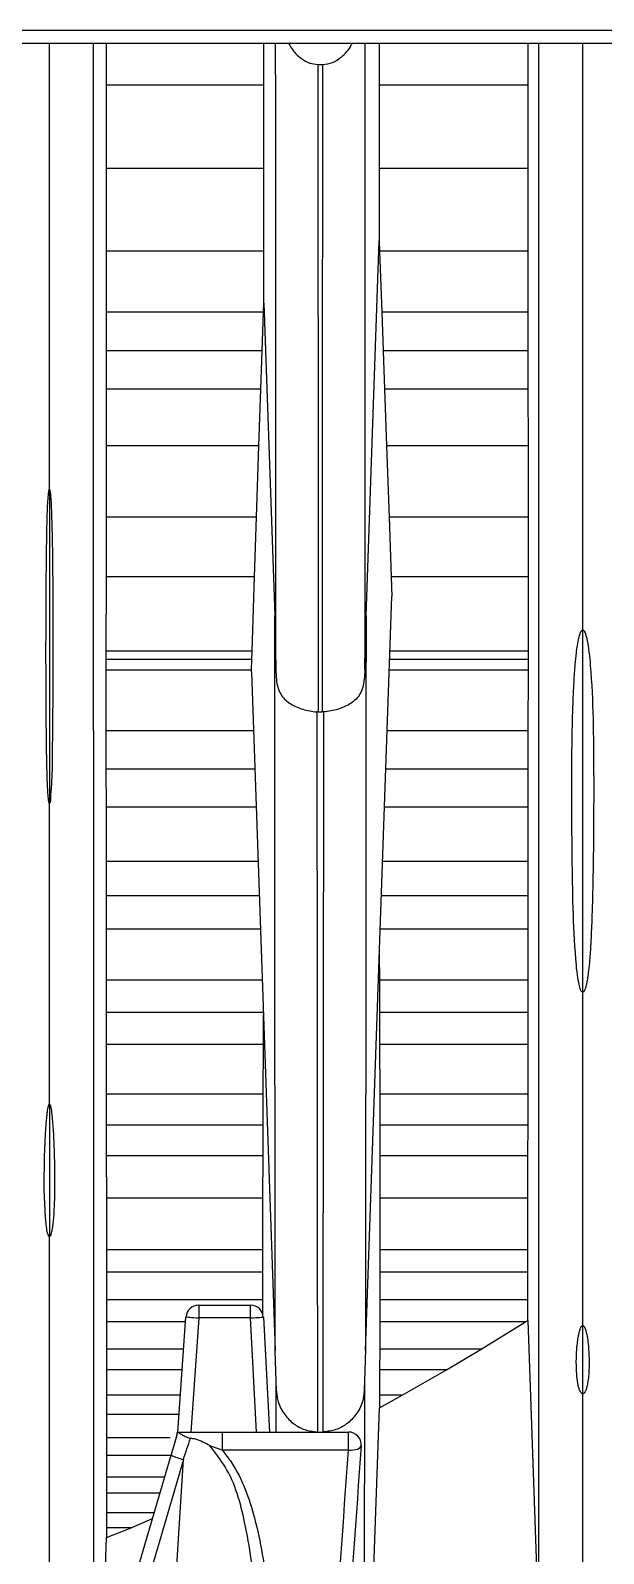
# Model space of a CAD drawing. Extents: x 9.3 to 87.2, y 0.6 to 68.8.
# Drawn here: x 39.07 to 39.747, y 5.216 to 7.016 of the extents above; entities that cross this region are included whole.
import ezdxf

# ---------------------------------------------------------------- set-up
doc = ezdxf.new("R2010")
doc.units = 0
doc.header["$MEASUREMENT"] = 0
doc.layers.add('OBJECT', color=7, linetype='CONTINUOUS')

msp = doc.modelspace()

# ---------------------------------------------------------------- linework, layer by layer
at = {"layer": 'OBJECT'}
for p, q in [((39.9457, 7.0162), (38.1925, 7.0162)), ((38.1925, 7.0012), (39.9393, 7.0012)), ((39.1595, 7.0012), (39.1595, 6.9517)), ((39.3456, 6.9517), (39.3456, 7.0012)), ((39.482, 7.0012), (39.482, 6.9517)), ((39.6581, 6.9517), (39.6581, 7.0012)), ((39.4096, 6.9761), (39.4154, 6.9761)), ((39.1595, 6.9517), (39.1594, 6.8531)), ((39.3456, 6.9517), (39.1595, 6.9517)), ((39.3456, 6.8531), (39.3456, 6.9517)), ((39.482, 6.9517), (39.482, 6.8531)), ((39.6581, 6.9517), (39.482, 6.9517)), ((39.6581, 6.8531), (39.6581, 6.9517)), ((39.1594, 6.8531), (39.1594, 6.7554)), ((39.3456, 6.8531), (39.1594, 6.8531)), ((39.3456, 6.7554), (39.3456, 6.8531)), ((39.482, 6.8531), (39.482, 6.7676)), ((39.6581, 6.8531), (39.482, 6.8531)), ((39.6582, 6.7554), (39.6581, 6.8531)), ((39.1594, 6.7554), (39.1594, 6.6833)), ((39.3456, 6.7554), (39.1594, 6.7554)), ((39.3456, 6.6939), (39.3456, 6.7554)), ((39.4665, 6.3241), (39.482, 6.7676)), ((39.482, 6.7676), (39.4824, 6.7554)), ((39.6582, 6.7554), (39.4824, 6.7554)), ((39.4824, 6.7554), (39.4851, 6.6833)), ((39.6582, 6.6833), (39.6582, 6.7554)), ((39.1594, 6.6833), (39.1594, 6.6376)), ((39.3453, 6.6833), (39.1594, 6.6833)), ((39.3437, 6.6376), (39.3453, 6.6833)), ((39.3453, 6.6833), (39.3456, 6.6939)), ((39.3456, 6.6939), (39.3586, 6.3241)), ((39.4851, 6.6833), (39.4868, 6.6376)), ((39.6582, 6.6833), (39.4851, 6.6833)), ((39.6582, 6.6376), (39.6582, 6.6833)), ((39.1594, 6.6376), (39.1594, 6.5923)), ((39.3437, 6.6376), (39.1594, 6.6376)), ((39.3421, 6.5923), (39.3437, 6.6376)), ((39.4868, 6.6376), (39.4884, 6.5923)), ((39.6582, 6.6376), (39.4868, 6.6376)), ((39.6582, 6.5923), (39.6582, 6.6376)), ((39.1594, 6.5923), (39.1594, 6.5252)), ((39.3421, 6.5923), (39.1594, 6.5923)), ((39.3399, 6.5252), (39.3421, 6.5923)), ((39.4884, 6.5923), (39.4908, 6.5252)), ((39.6582, 6.5923), (39.4884, 6.5923)), ((39.6583, 6.5252), (39.6582, 6.5923)), ((39.1594, 6.5252), (39.1594, 6.4408)), ((39.3399, 6.5252), (39.1594, 6.5252)), ((39.3371, 6.4408), (39.3399, 6.5252)), ((39.4908, 6.5252), (39.4937, 6.4408)), ((39.6583, 6.5252), (39.4908, 6.5252)), ((39.6583, 6.4408), (39.6583, 6.5252)), ((39.0925, 6.4735), (39.0925, 6.1024)), ((39.1594, 6.4408), (39.1594, 6.3702)), ((39.3371, 6.4408), (39.1594, 6.4408)), ((39.3348, 6.3702), (39.3371, 6.4408)), ((39.4937, 6.4408), (39.4962, 6.3702)), ((39.6583, 6.4408), (39.4937, 6.4408)), ((39.6583, 6.3702), (39.6583, 6.4408)), ((39.1594, 6.3702), (39.1593, 6.2823)), ((39.3348, 6.3702), (39.1594, 6.3702)), ((39.3319, 6.2823), (39.3348, 6.3702)), ((39.4962, 6.3702), (39.497, 6.3469)), ((39.6583, 6.3702), (39.4962, 6.3702)), ((39.6583, 6.2823), (39.6583, 6.3702)), ((39.4659, 5.4553), (39.497, 6.3469)), ((39.7225, 5.8792), (39.7225, 6.3074)), ((39.1593, 6.2823), (39.1593, 6.2724)), ((39.3319, 6.2823), (39.1593, 6.2823)), ((39.1593, 6.2724), (39.1593, 6.2598)), ((39.3316, 6.2724), (39.1593, 6.2724)), ((39.3312, 6.2598), (39.3316, 6.2724)), ((39.3316, 6.2724), (39.3319, 6.2823)), ((39.6583, 6.2724), (39.4944, 6.2724)), ((39.6583, 6.2823), (39.4948, 6.2823)), ((39.6583, 6.2724), (39.6583, 6.2823)), ((39.6583, 6.2598), (39.6583, 6.2724)), ((39.1593, 6.2598), (39.1593, 6.1881)), ((39.3312, 6.2598), (39.1593, 6.2598)), ((39.3311, 6.2577), (39.3312, 6.2598)), ((39.3311, 6.2577), (39.3592, 5.4553)), ((39.6583, 6.2598), (39.494, 6.2598)), ((39.6582, 6.1881), (39.6583, 6.2598)), ((39.41, 6.2105), (39.4084, 6.2105)), ((39.41, 6.2105), (39.4151, 6.2105)), ((39.4166, 6.2105), (39.4151, 6.2105)), ((39.1593, 6.1881), (39.1593, 6.1427)), ((39.3336, 6.1881), (39.1593, 6.1881)), ((39.6582, 6.1881), (39.4915, 6.1881)), ((39.6582, 6.1427), (39.6582, 6.1881)), ((39.1593, 6.1427), (39.1594, 6.0979)), ((39.3352, 6.1427), (39.1593, 6.1427)), ((39.6582, 6.1427), (39.4899, 6.1427)), ((39.6582, 6.0979), (39.6582, 6.1427)), ((39.1594, 6.0979), (39.1594, 6.0338)), ((39.3367, 6.0979), (39.1594, 6.0979)), ((39.6582, 6.0979), (39.4883, 6.0979)), ((39.6582, 6.0338), (39.6582, 6.0979)), ((39.1594, 6.0338), (39.1595, 5.9933)), ((39.339, 6.0338), (39.1594, 6.0338)), ((39.6582, 6.0338), (39.4861, 6.0338)), ((39.6581, 5.9933), (39.6582, 6.0338)), ((39.1595, 5.9933), (39.1596, 5.9536)), ((39.3404, 5.9933), (39.1595, 5.9933)), ((39.6581, 5.9933), (39.4847, 5.9933)), ((39.6581, 5.9536), (39.6581, 5.9933)), ((39.1596, 5.9536), (39.1596, 5.8934)), ((39.3418, 5.9536), (39.1596, 5.9536)), ((39.6581, 5.9536), (39.4833, 5.9536)), ((39.6581, 5.8934), (39.6581, 5.9536)), ((39.4822, 5.9239), (39.4824, 5.8934)), ((39.1596, 5.8934), (39.1597, 5.8553)), ((39.3439, 5.8934), (39.1596, 5.8934)), ((39.6581, 5.8934), (39.4824, 5.8934)), ((39.4824, 5.8934), (39.4825, 5.8553)), ((39.6581, 5.8553), (39.6581, 5.8934)), ((39.1597, 5.8553), (39.1597, 5.8172)), ((39.3452, 5.8553), (39.1597, 5.8553)), ((39.4825, 5.8553), (39.4826, 5.8172)), ((39.6581, 5.8553), (39.4825, 5.8553)), ((39.6581, 5.8172), (39.6581, 5.8553)), ((39.3452, 5.8172), (39.3453, 5.8522)), ((39.1597, 5.8172), (39.1597, 5.7587)), ((39.3452, 5.8172), (39.1597, 5.8172)), ((39.345, 5.7587), (39.3452, 5.8172)), ((39.4826, 5.8172), (39.4827, 5.7587)), ((39.6581, 5.8172), (39.4826, 5.8172)), ((39.658, 5.7587), (39.6581, 5.8172)), ((39.0925, 5.7467), (39.0925, 5.5904)), ((39.1597, 5.7587), (39.1597, 5.7219)), ((39.345, 5.7587), (39.1597, 5.7587)), ((39.3449, 5.7219), (39.345, 5.7587)), ((39.4827, 5.7587), (39.4827, 5.7219)), ((39.658, 5.7587), (39.4827, 5.7587)), ((39.6579, 5.7219), (39.658, 5.7587)), ((39.1597, 5.7219), (39.1597, 5.6858)), ((39.3449, 5.7219), (39.1597, 5.7219)), ((39.3448, 5.6858), (39.3449, 5.7219)), ((39.4827, 5.7219), (39.4828, 5.6858)), ((39.6579, 5.7219), (39.4827, 5.7219)), ((39.6578, 5.6858), (39.6579, 5.7219)), ((39.1597, 5.6858), (39.1598, 5.6355)), ((39.3448, 5.6858), (39.1597, 5.6858)), ((39.3447, 5.6355), (39.3448, 5.6858)), ((39.4828, 5.6858), (39.4829, 5.6355)), ((39.6578, 5.6858), (39.4828, 5.6858)), ((39.6576, 5.6355), (39.6578, 5.6858)), ((39.1598, 5.6355), (39.1599, 5.5746)), ((39.3447, 5.6355), (39.1598, 5.6355)), ((39.3446, 5.5746), (39.3447, 5.6355)), ((39.4829, 5.6355), (39.4829, 5.5746)), ((39.6576, 5.6355), (39.4829, 5.6355)), ((39.6576, 5.5746), (39.6576, 5.6355)), ((39.1599, 5.5746), (39.1599, 5.5482)), ((39.3446, 5.5746), (39.1599, 5.5746)), ((39.3446, 5.5482), (39.3446, 5.5746)), ((39.4829, 5.5746), (39.4829, 5.5482)), ((39.6576, 5.5746), (39.4829, 5.5746)), ((39.6576, 5.5482), (39.6576, 5.5746)), ((39.1599, 5.5482), (39.1599, 5.5153)), ((39.3446, 5.5482), (39.1599, 5.5482)), ((39.3446, 5.5153), (39.3446, 5.5482)), ((39.4829, 5.5482), (39.4828, 5.5153)), ((39.6576, 5.5482), (39.4829, 5.5482)), ((39.6576, 5.5153), (39.6576, 5.5482)), ((39.1599, 5.5153), (39.16, 5.4895)), ((39.3446, 5.5153), (39.1599, 5.5153)), ((39.3447, 5.4977), (39.3446, 5.5153)), ((39.4828, 5.5153), (39.4827, 5.4895)), ((39.6576, 5.5153), (39.4828, 5.5153)), ((39.6576, 5.4912), (39.6576, 5.5153)), ((39.2443, 5.3592), (39.2538, 5.4953)), ((39.2688, 5.4942), (39.2594, 5.3592)), ((39.2688, 5.5092), (39.2688, 5.4942)), ((39.2688, 5.5092), (39.3302, 5.5092)), ((39.3302, 5.4942), (39.2688, 5.4942)), ((39.3302, 5.4942), (39.3302, 5.5092)), ((39.3373, 5.3592), (39.3302, 5.4942)), ((39.3452, 5.495), (39.3523, 5.3592)), ((39.16, 5.4895), (39.16, 5.4572)), ((39.2534, 5.4895), (39.16, 5.4895)), ((39.4827, 5.4895), (39.4827, 5.4572)), ((39.655, 5.4895), (39.4827, 5.4895)), ((39.6026, 5.4572), (39.655, 5.4895)), ((39.655, 5.4895), (39.6576, 5.4912)), ((39.6576, 5.4912), (39.6708, 5.1152)), ((39.7225, 5.4043), (39.7225, 5.485)), ((39.16, 5.4572), (39.1601, 5.4327)), ((39.2512, 5.4572), (39.16, 5.4572)), ((39.4827, 5.4572), (39.4826, 5.4327)), ((39.6026, 5.4572), (39.4827, 5.4572)), ((39.5616, 5.4327), (39.6026, 5.4572)), ((39.3608, 5.4075), (39.3592, 5.4553)), ((39.1601, 5.4327), (39.1601, 5.4026)), ((39.2495, 5.4327), (39.1601, 5.4327)), ((39.4826, 5.4327), (39.4825, 5.4026)), ((39.5616, 5.4327), (39.4826, 5.4327)), ((39.5092, 5.4026), (39.5616, 5.4327)), ((39.1601, 5.4026), (39.1601, 5.3799)), ((39.2474, 5.4026), (39.1601, 5.4026)), ((39.3605, 5.3592), (39.3604, 5.4196)), ((39.4824, 5.3879), (39.5092, 5.4026)), ((39.4825, 5.4026), (39.4824, 5.3879)), ((39.5092, 5.4026), (39.4825, 5.4026)), ((39.4642, 4.8665), (39.4824, 5.3879)), ((39.1601, 5.3799), (39.1601, 5.3522)), ((39.2458, 5.3799), (39.1601, 5.3799)), ((39.1601, 5.3522), (39.16, 5.3313)), ((39.2351, 5.3522), (39.1601, 5.3522)), ((39.2443, 5.3592), (39.2444, 5.3592)), ((39.2967, 5.3592), (39.2967, 5.3379)), ((39.2967, 5.3592), (39.4458, 5.3592)), ((39.4458, 5.3379), (39.4458, 5.3592)), ((38.8225, 3.9192), (39.2364, 5.332)), ((39.16, 5.3313), (39.16, 5.3059)), ((39.2361, 5.3313), (39.16, 5.3313)), ((39.2967, 5.3379), (39.2821, 5.343)), ((39.4458, 5.3379), (39.2967, 5.3379)), ((39.2507, 5.3268), (38.8385, 3.9192)), ((39.1554, 3.7921), (39.2507, 5.3268)), ((39.16, 5.3059), (39.16, 5.2868)), ((39.2287, 5.3059), (39.16, 5.3059)), ((39.16, 5.2868), (39.1599, 5.2635)), ((39.2231, 5.2868), (39.16, 5.2868)), ((39.1599, 5.2635), (39.1599, 5.2461)), ((39.2163, 5.2635), (39.1599, 5.2635)), ((39.1599, 5.2344), (39.1889, 5.2461)), ((39.1599, 5.2461), (39.1599, 5.2344)), ((39.1889, 5.2461), (39.1599, 5.2461)), ((39.1889, 5.2461), (39.2144, 5.257)), ((39.1534, 5.0489), (39.1599, 5.2344))]:
    msp.add_line(p, q, dxfattribs=at)
at = {"layer": 'OBJECT', "flags": 128}
for points in [[(39.4653, 7.0012), (39.4653, 6.9935), (39.4652, 6.6746), (39.4651, 6.4758), (39.465, 6.2815), (39.465, 6.2815), (39.465, 6.2815)], [(39.2538, 5.4953), (39.2541, 5.4953), (39.255, 5.4952), (39.2564, 5.4951), (39.2582, 5.495), (39.2605, 5.4948), (39.2631, 5.4946), (39.2659, 5.4944), (39.2688, 5.4942)], [(39.3302, 5.4942), (39.3332, 5.4944), (39.336, 5.4945), (39.3386, 5.4947), (39.3408, 5.4948), (39.3427, 5.4949), (39.3441, 5.495), (39.3449, 5.495), (39.3452, 5.495)], [(39.2364, 5.332), (39.239, 5.3411), (39.2417, 5.3502), (39.2443, 5.3592)], [(39.4458, 5.3379), (39.4488, 5.3378), (39.4516, 5.338), (39.4542, 5.3385), (39.4564, 5.3391), (39.4583, 5.34), (39.4597, 5.341), (39.4605, 5.3421), (39.4608, 5.3434)]]:
    msp.add_lwpolyline(points, dxfattribs=at)
at = {"layer": 'OBJECT'}
for centre, radius, start, end in [((36.4205, 9.8762), 6, 300.68604, 315.67495), ((39.2688, 5.4942), 0.015, 90, 176), ((39.3302, 5.4942), 0.015, 3, 90), ((39.1848, 5.3697), 0.06, 343.8676, 350.0126), ((39.4458, 5.3442), 0.015, 355.8093, 90), ((39.2634, 5.3837), 0.0583, 242.3685, 257.4655)]:
    msp.add_arc(centre, radius, start, end, dxfattribs=at)
msp.add_ellipse((39.2503, 5.3262), major_axis=(0.1231, 0.3681), ratio=0.000693, start_param=4.714116, end_param=4.782428, dxfattribs=at)
for points, knots in [([(39.0925, 6.4735), (39.0925, 6.5768), (39.0925, 6.7495), (39.0925, 6.9291), (39.0925, 7.0012)], [0, 0, 0, 0, 0.598067, 1, 1, 1, 1]), ([(39.1443, 7.0012), (39.1443, 6.9433), (39.1443, 6.7979), (39.1443, 6.5735), (39.1443, 6.3278), (39.1444, 6.0891), (39.1444, 5.8499), (39.1444, 5.6398), (39.1444, 5.4492), (39.1444, 5.2894), (39.1444, 5.1422), (39.1444, 5.0587), (39.1444, 5.0183)], [0, 0, 0, 0, 0.072037, 0.18067, 0.287151, 0.39391, 0.504973, 0.624355, 0.71169, 0.805476, 0.905932, 1, 1, 1, 1]), ([(39.36, 6.2815), (39.36, 6.2815), (39.36, 6.4008), (39.3599, 6.603), (39.3598, 6.8444), (39.3598, 6.9571), (39.3597, 7.0012)], [0, 0, 0, 0, 0.000003, 0.548311, 0.823253, 1, 1, 1, 1]), ([(39.3751, 7.0012), (39.3761, 6.9993), (39.3798, 6.9922), (39.3883, 6.9837), (39.3994, 6.9772), (39.4064, 6.9765), (39.4096, 6.9761)], [0, 0, 0, 0, 0.149468, 0.53575, 0.783387, 1, 1, 1, 1]), ([(39.4154, 6.9761), (39.4194, 6.9766), (39.4274, 6.9776), (39.4391, 6.9859), (39.4472, 6.994), (39.4497, 7.0005), (39.45, 7.0012)], [0, 0, 0, 0, 0.265334, 0.52852, 0.947307, 1, 1, 1, 1]), ([(39.6708, 5.1152), (39.6708, 5.119), (39.6708, 5.1265), (39.6708, 5.1851), (39.6708, 5.2741), (39.6708, 5.3977), (39.6708, 5.5296), (39.6708, 5.6683), (39.6708, 5.8131), (39.6708, 5.9742), (39.6708, 6.1506), (39.6708, 6.3552), (39.6708, 6.5809), (39.6708, 6.798), (39.6708, 6.943), (39.6708, 7.0012)], [0, 0, 0, 0, 0.08602, 0.170676, 0.253119, 0.332476, 0.407805, 0.478951, 0.545935, 0.608976, 0.68551, 0.763919, 0.848697, 0.939215, 1, 1, 1, 1]), ([(39.7225, 6.3074), (39.7225, 6.3692), (39.7225, 6.4964), (39.7225, 6.7262), (39.7225, 6.8992), (39.7225, 7.0012)], [0, 0, 0, 0, 0.27922, 0.57526, 1, 1, 1, 1]), ([(39.4096, 6.9761), (39.4097, 6.9282), (39.4097, 6.7719), (39.4099, 6.5136), (39.4099, 6.3116), (39.41, 6.2105)], [0, 0, 0, 0, 0.180796, 0.589987, 1, 1, 1, 1]), ([(39.4151, 6.2105), (39.4151, 6.2353), (39.4151, 6.3595), (39.4152, 6.5518), (39.4153, 6.7837), (39.4154, 6.9139), (39.4154, 6.9761)], [0, 0, 0, 0, 0.101586, 0.508022, 0.765103, 1, 1, 1, 1]), ([(39.0925, 6.1024), (39.0925, 6.1024), (39.0925, 6.1024), (39.0924, 6.1024), (39.0923, 6.1025), (39.0921, 6.1029), (39.0916, 6.1049), (39.0907, 6.1127), (39.0893, 6.1441), (39.0884, 6.2225), (39.0883, 6.3205), (39.0891, 6.4075), (39.09, 6.4482), (39.0911, 6.4654), (39.0916, 6.4705), (39.092, 6.4726), (39.0922, 6.4733), (39.0924, 6.4735), (39.0924, 6.4735), (39.0925, 6.4735), (39.0925, 6.4735), (39.0925, 6.4735), (39.0925, 6.4735)], [0, 0, 0, 0, 0.000077, 0.000177, 0.000362, 0.001009, 0.00413, 0.016532, 0.066082, 0.264225, 0.660485, 0.858604, 0.957665, 0.982431, 0.994817, 0.997914, 0.999468, 0.999733, 0.999822, 0.999913, 0.999966, 1, 1, 1, 1]), ([(39.0925, 6.4735), (39.0925, 6.4735), (39.0926, 6.4735), (39.0926, 6.4735), (39.0927, 6.4734), (39.0929, 6.4729), (39.0934, 6.4709), (39.0942, 6.4628), (39.0957, 6.4306), (39.0966, 6.3511), (39.0969, 6.2546), (39.0958, 6.1717), (39.0956, 6.1302), (39.0936, 6.1115), (39.0936, 6.1038), (39.0927, 6.1025), (39.0926, 6.1024), (39.0926, 6.1024), (39.0925, 6.1024), (39.0925, 6.1024), (39.0925, 6.1024)], [0, 0, 0, 0, 0.000073, 0.000168, 0.000347, 0.00112, 0.004171, 0.016323, 0.064876, 0.25904, 0.647344, 0.841485, 0.938556, 0.987097, 0.999253, 0.999633, 0.999825, 0.999893, 0.999963, 1, 1, 1, 1]), ([(39.3586, 6.3241), (39.3588, 6.3157), (39.3594, 6.2941), (39.3598, 6.2734), (39.36, 6.2607)], [0, 0, 0, 0, 0.387466, 1, 1, 1, 1]), ([(39.3592, 5.4553), (39.3592, 5.4553), (39.3592, 5.595), (39.3589, 5.8112), (39.3587, 6.103), (39.3586, 6.2492), (39.3586, 6.3241), (39.3586, 6.3241)], [0, 0, 0, 0, 0.000002, 0.499419, 0.749645, 0.999998, 1, 1, 1, 1]), ([(39.465, 6.2607), (39.4652, 6.271), (39.4656, 6.2918), (39.4662, 6.3133), (39.4665, 6.3241)], [0, 0, 0, 0, 0.498859, 1, 1, 1, 1]), ([(39.4665, 6.3241), (39.4665, 6.3241), (39.4665, 6.2932), (39.4664, 6.1417), (39.4662, 5.8484), (39.4659, 5.5903), (39.4659, 5.4553), (39.4659, 5.4553)], [0, 0, 0, 0, 0.000002, 0.103462, 0.517378, 0.999998, 1, 1, 1, 1]), ([(39.7225, 5.8792), (39.7224, 5.8792), (39.7222, 5.8792), (39.7219, 5.8794), (39.721, 5.88), (39.7194, 5.8832), (39.7163, 5.896), (39.7114, 5.9483), (39.7101, 6.027), (39.7093, 6.1268), (39.71, 6.1962), (39.712, 6.2432), (39.7134, 6.2645), (39.7148, 6.2788), (39.7161, 6.2884), (39.7172, 6.2948), (39.7182, 6.2991), (39.719, 6.302), (39.7197, 6.3039), (39.7202, 6.3052), (39.7208, 6.3062), (39.7212, 6.3068), (39.7217, 6.3072), (39.7221, 6.3074), (39.7224, 6.3074), (39.7225, 6.3074)], [0, 0, 0, 0, 0.000435, 0.000993, 0.002039, 0.006642, 0.024814, 0.097193, 0.386386, 0.588581, 0.793128, 0.860987, 0.906473, 0.936983, 0.957465, 0.971232, 0.980501, 0.986757, 0.990995, 0.993881, 0.995864, 0.99774, 0.998586, 0.99944, 1, 1, 1, 1]), ([(39.7225, 6.3074), (39.7226, 6.3074), (39.7229, 6.3074), (39.7233, 6.3072), (39.7242, 6.3064), (39.7259, 6.3031), (39.7293, 6.2893), (39.7348, 6.2337), (39.7358, 6.1359), (39.7352, 6.0364), (39.7335, 5.9693), (39.7322, 5.9393), (39.7309, 5.9193), (39.7296, 5.9059), (39.7284, 5.897), (39.7274, 5.891), (39.7265, 5.887), (39.7258, 5.8843), (39.7252, 5.8825), (39.7247, 5.8813), (39.7242, 5.8805), (39.7238, 5.8799), (39.7234, 5.8795), (39.723, 5.8793), (39.7228, 5.8792), (39.7226, 5.8792), (39.7225, 5.8792)], [0, 0, 0, 0, 0.000522, 0.001189, 0.002443, 0.006958, 0.024865, 0.096172, 0.38105, 0.68937, 0.791599, 0.860055, 0.905918, 0.936664, 0.957292, 0.971146, 0.980464, 0.986744, 0.99099, 0.993874, 0.995846, 0.997211, 0.998641, 0.999215, 0.999698, 1, 1, 1, 1]), ([(39.36, 6.2607), (39.36, 6.2675), (39.36, 6.2743), (39.36, 6.2815), (39.36, 6.2815)], [0, 0, 0, 0, 0.999918, 1, 1, 1, 1]), ([(39.465, 6.2815), (39.465, 6.2815), (39.465, 6.2743), (39.465, 6.2675), (39.465, 6.2607)], [0, 0, 0, 0, 0.000082, 1, 1, 1, 1]), ([(39.36, 6.2607), (39.3601, 6.2596), (39.3602, 6.255), (39.3606, 6.2471), (39.3627, 6.2373), (39.3676, 6.2278), (39.3769, 6.2195), (39.3916, 6.213), (39.4028, 6.2114), (39.4084, 6.2105)], [0, 0, 0, 0, 0.040977, 0.172109, 0.285126, 0.396956, 0.598359, 0.799165, 1, 1, 1, 1]), ([(39.465, 6.2607), (39.465, 6.2596), (39.4649, 6.255), (39.4644, 6.2471), (39.4623, 6.2373), (39.4575, 6.2278), (39.4481, 6.2195), (39.4334, 6.213), (39.4222, 6.2114), (39.4166, 6.2105)], [0, 0, 0, 0, 0.040977, 0.17211, 0.285127, 0.396954, 0.598358, 0.799165, 1, 1, 1, 1]), ([(39.4084, 6.2105), (39.4084, 6.2105), (39.4084, 6.2105), (39.4084, 6.2105), (39.4084, 6.2105)], [0, 0, 0, 0, 0.969894, 1, 1, 1, 1]), ([(39.4084, 6.2105), (39.4084, 6.2105), (39.4084, 6.148), (39.4087, 5.9759), (39.4089, 5.6888), (39.409, 5.4692), (39.4091, 5.3593)], [0, 0, 0, 0, 0.000003, 0.210371, 0.604925, 1, 1, 1, 1]), ([(39.416, 5.3593), (39.416, 5.3884), (39.416, 5.5342), (39.4162, 5.8171), (39.4166, 6.0698), (39.4166, 6.2105), (39.4166, 6.2105)], [0, 0, 0, 0, 0.105146, 0.525953, 0.999997, 1, 1, 1, 1]), ([(39.4166, 6.2105), (39.4166, 6.2105), (39.4166, 6.2105), (39.4166, 6.2105), (39.4166, 6.2105)], [0, 0, 0, 0, 0.030106, 1, 1, 1, 1]), ([(39.4825, 4.4034), (39.6703, 4.5144), (39.851, 4.6358), (40.1984, 4.8996), (40.3637, 5.0408), (40.5992, 5.2664), (40.6756, 5.344), (40.8242, 5.5035), (40.896, 5.5852), (41.1044, 5.8359), (41.2337, 6.0105), (41.3539, 6.1924)], [0, 0, 0, 0, 0.25, 0.25, 0.5, 0.5, 0.625, 0.625, 0.75, 0.75, 1, 1, 1, 1]), ([(41.3535, 6.1917), (41.2358, 6.0081), (41.1081, 5.8323), (40.9016, 5.5802), (40.8303, 5.4981), (40.6825, 5.3378), (40.6064, 5.2599), (40.4499, 5.1089), (40.3695, 5.0358), (40.2045, 4.8942), (40.1198, 4.8258), (39.8595, 4.6277), (39.6788, 4.5062), (39.491, 4.3952)], [0, 0, 0, 0, 0.25, 0.25, 0.375, 0.375, 0.5, 0.5, 0.625, 0.625, 0.75, 0.75, 1, 1, 1, 1]), ([(39.0925, 5.7467), (39.0925, 5.8124), (39.0925, 5.9274), (39.0925, 6.0498), (39.0925, 6.1024)], [0, 0, 0, 0, 0.570137, 1, 1, 1, 1]), ([(39.7225, 5.485), (39.7225, 5.5545), (39.7225, 5.6742), (39.7225, 5.8186), (39.7225, 5.8792)], [0, 0, 0, 0, 0.580628, 1, 1, 1, 1]), ([(39.0925, 5.5904), (39.0925, 5.5904), (39.0924, 5.5905), (39.0921, 5.5905), (39.0917, 5.5909), (39.0907, 5.5927), (39.089, 5.5998), (39.0862, 5.6289), (39.0861, 5.6641), (39.0872, 5.699), (39.0881, 5.7148), (39.0888, 5.7254), (39.0895, 5.7325), (39.09, 5.7372), (39.0905, 5.7404), (39.0908, 5.7425), (39.0912, 5.744), (39.0914, 5.7449), (39.0916, 5.7456), (39.0918, 5.746), (39.092, 5.7463), (39.0921, 5.7465), (39.0922, 5.7466), (39.0924, 5.7467), (39.0924, 5.7467), (39.0925, 5.7467), (39.0925, 5.7467)], [0, 0, 0, 0, 0.000659, 0.001514, 0.003103, 0.009914, 0.036809, 0.143918, 0.571944, 0.713076, 0.807599, 0.870901, 0.913299, 0.941704, 0.960746, 0.973519, 0.982099, 0.987872, 0.991768, 0.994409, 0.996212, 0.997454, 0.998732, 0.999252, 0.999695, 1, 1, 1, 1]), ([(39.0925, 5.7467), (39.0926, 5.7467), (39.0926, 5.7467), (39.0927, 5.7467), (39.093, 5.7465), (39.0935, 5.7455), (39.0945, 5.7415), (39.0965, 5.7251), (39.098, 5.6977), (39.0987, 5.6657), (39.0986, 5.6407), (39.098, 5.624), (39.0973, 5.6128), (39.0966, 5.6054), (39.0959, 5.6004), (39.0953, 5.597), (39.0948, 5.5948), (39.0944, 5.5933), (39.094, 5.5923), (39.0937, 5.5916), (39.0935, 5.5912), (39.0932, 5.5908), (39.093, 5.5906), (39.0928, 5.5905), (39.0926, 5.5904), (39.0926, 5.5904), (39.0925, 5.5904)], [0, 0, 0, 0, 0.000355, 0.000823, 0.00169, 0.005416, 0.020122, 0.078685, 0.312698, 0.538974, 0.690535, 0.792088, 0.860163, 0.905824, 0.936471, 0.957062, 0.970918, 0.98026, 0.98658, 0.990877, 0.993819, 0.995857, 0.998018, 0.998883, 0.999604, 1, 1, 1, 1]), ([(40.7825, 5.6718), (40.6884, 5.5643), (40.5906, 5.4604), (40.4385, 5.31), (40.3869, 5.2608), (40.2817, 5.1643), (40.2281, 5.1169), (39.9563, 4.8855), (39.726, 4.7177), (39.4825, 4.5678)], [0, 0, 0, 0, 0.25, 0.25, 0.375, 0.375, 0.5, 0.5, 1, 1, 1, 1]), ([(39.0925, 5.1967), (39.0925, 5.2318), (39.0925, 5.3004), (39.0925, 5.4304), (39.0925, 5.5307), (39.0925, 5.5904)], [0, 0, 0, 0, 0.297548, 0.581289, 1, 1, 1, 1]), ([(39.4825, 4.4564), (39.5455, 4.4943), (39.6078, 4.5334), (39.7305, 4.6139), (39.791, 4.6552), (39.97, 4.7828), (40.086, 4.8724), (40.255, 5.0136), (40.3105, 5.0619), (40.4196, 5.1602), (40.4731, 5.2104), (40.6308, 5.3637), (40.732, 5.4697), (40.8294, 5.5794)], [0, 0, 0, 0, 0.125, 0.125, 0.25, 0.25, 0.5, 0.5, 0.625, 0.625, 0.75, 0.75, 1, 1, 1, 1]), ([(39.7225, 5.4043), (39.7224, 5.4043), (39.7222, 5.4044), (39.7217, 5.4045), (39.7209, 5.405), (39.7192, 5.4074), (39.7161, 5.417), (39.7149, 5.4319), (39.7149, 5.4487), (39.7158, 5.4607), (39.7167, 5.4687), (39.7177, 5.4741), (39.7185, 5.4778), (39.7192, 5.4802), (39.7198, 5.4819), (39.7203, 5.483), (39.7208, 5.4837), (39.7211, 5.4842), (39.7215, 5.4845), (39.7218, 5.4848), (39.7221, 5.4849), (39.7224, 5.485), (39.7225, 5.485), (39.7225, 5.485)], [0, 0, 0, 0, 0.002022, 0.004559, 0.009359, 0.026708, 0.095535, 0.369717, 0.576053, 0.71465, 0.80773, 0.870257, 0.912291, 0.940584, 0.959667, 0.972579, 0.98136, 0.987374, 0.991542, 0.995972, 0.997746, 0.999219, 1, 1, 1, 1]), ([(39.7225, 5.485), (39.7226, 5.485), (39.7228, 5.485), (39.7231, 5.4849), (39.7238, 5.4844), (39.7251, 5.4825), (39.7277, 5.4746), (39.7294, 5.4607), (39.7302, 5.4442), (39.7299, 5.431), (39.7291, 5.4221), (39.7282, 5.4162), (39.7273, 5.4122), (39.7265, 5.4095), (39.7258, 5.4077), (39.7252, 5.4065), (39.7247, 5.4057), (39.7241, 5.4051), (39.7237, 5.4047), (39.7232, 5.4045), (39.7229, 5.4043), (39.7226, 5.4043), (39.7225, 5.4043)], [0, 0, 0, 0, 0.001356, 0.003124, 0.006403, 0.020434, 0.07584, 0.296521, 0.526308, 0.680607, 0.784301, 0.854058, 0.901049, 0.932764, 0.954227, 0.968808, 0.978774, 0.985651, 0.992508, 0.995405, 0.998332, 1, 1, 1, 1]), ([(39.4659, 5.4553), (39.4656, 5.4469), (39.465, 5.4305), (39.4645, 5.415), (39.4642, 5.4075)], [0, 0, 0, 0, 0.513569, 1, 1, 1, 1]), ([(39.3608, 5.4075), (39.3609, 5.407), (39.3609, 5.405), (39.3614, 5.4007), (39.3636, 5.3912), (39.3694, 5.3798), (39.3804, 5.3687), (39.3939, 5.3612), (39.404, 5.3599), (39.4091, 5.3593)], [0, 0, 0, 0, 0.018501, 0.083849, 0.16664, 0.400478, 0.60758, 0.803571, 1, 1, 1, 1]), ([(39.4642, 5.4075), (39.4642, 5.407), (39.4641, 5.405), (39.4636, 5.4007), (39.4614, 5.3912), (39.4557, 5.3798), (39.4447, 5.3687), (39.4312, 5.3612), (39.421, 5.3599), (39.416, 5.3593)], [0, 0, 0, 0, 0.018501, 0.08385, 0.166639, 0.400482, 0.607585, 0.803577, 1, 1, 1, 1]), ([(39.4646, 5.4196), (39.4646, 5.4196), (39.4646, 5.3756), (39.4645, 5.2907), (39.4644, 5.1814), (39.4644, 5.0886), (39.4643, 5.012), (39.4643, 4.9495), (39.4642, 4.9214), (39.4642, 4.9074)], [0, 0, 0, 0, 0.000002, 0.170587, 0.342357, 0.504657, 0.666958, 0.833479, 1, 1, 1, 1]), ([(39.7225, 5.0652), (39.7225, 5.0678), (39.7225, 5.0729), (39.7225, 5.1128), (39.7225, 5.1779), (39.7225, 5.2742), (39.7225, 5.3616), (39.7225, 5.4043)], [0, 0, 0, 0, 0.194795, 0.387326, 0.576325, 0.792703, 1, 1, 1, 1]), ([(39.2444, 5.3592), (39.2446, 5.3591), (39.2451, 5.3589), (39.2473, 5.3572), (39.2506, 5.3551), (39.2547, 5.3529), (39.2578, 5.3522), (39.2591, 5.3519)], [0, 0, 0, 0, 0.196156, 0.391721, 0.600306, 0.820618, 1, 1, 1, 1]), ([(39.2444, 5.3592), (39.2453, 5.3592), (39.2494, 5.3592), (39.2593, 5.3592), (39.2749, 5.3592), (39.2885, 5.3592), (39.2967, 5.3592)], [0, 0, 0, 0, 0.055553, 0.230907, 0.540383, 1, 1, 1, 1]), ([(39.2821, 5.343), (39.282, 5.343), (39.2767, 5.3461), (39.2693, 5.3499), (39.2611, 5.3515), (39.2591, 5.3519)], [0, 0, 0, 0, 0.01108, 0.760625, 1, 1, 1, 1]), ([(39.335, 5.0775), (39.3359, 5.1066), (39.3376, 5.1651), (39.3261, 5.2458), (39.3095, 5.308), (39.2884, 5.3348), (39.2821, 5.343)], [0, 0, 0, 0, 0.318194, 0.64127, 0.891637, 1, 1, 1, 1]), ([(39.2967, 5.3379), (39.3004, 5.333), (39.3188, 5.3089), (39.3383, 5.2521), (39.352, 5.1712), (39.3507, 5.1128), (39.35, 5.0833)], [0, 0, 0, 0, 0.0671224, 0.3319209, 0.6620183, 1, 1, 1, 1]), ([(39.3493, 3.8006), (39.359, 3.9799), (39.3771, 4.315), (39.4096, 4.8299), (39.4337, 5.1684), (39.4458, 5.3379)], [0, 0, 0, 0, 0.364774, 0.681872, 1, 1, 1, 1]), ([(39.4608, 5.3434), (39.4487, 5.1747), (39.4246, 4.8367), (39.3921, 4.3226), (39.3739, 3.9875), (39.3643, 3.8085)], [0, 0, 0, 0, 0.317095, 0.63522, 1, 1, 1, 1])]:
    msp.add_open_spline(points, degree=3, knots=knots, dxfattribs=at)

doc.saveas('drawing.dxf')
